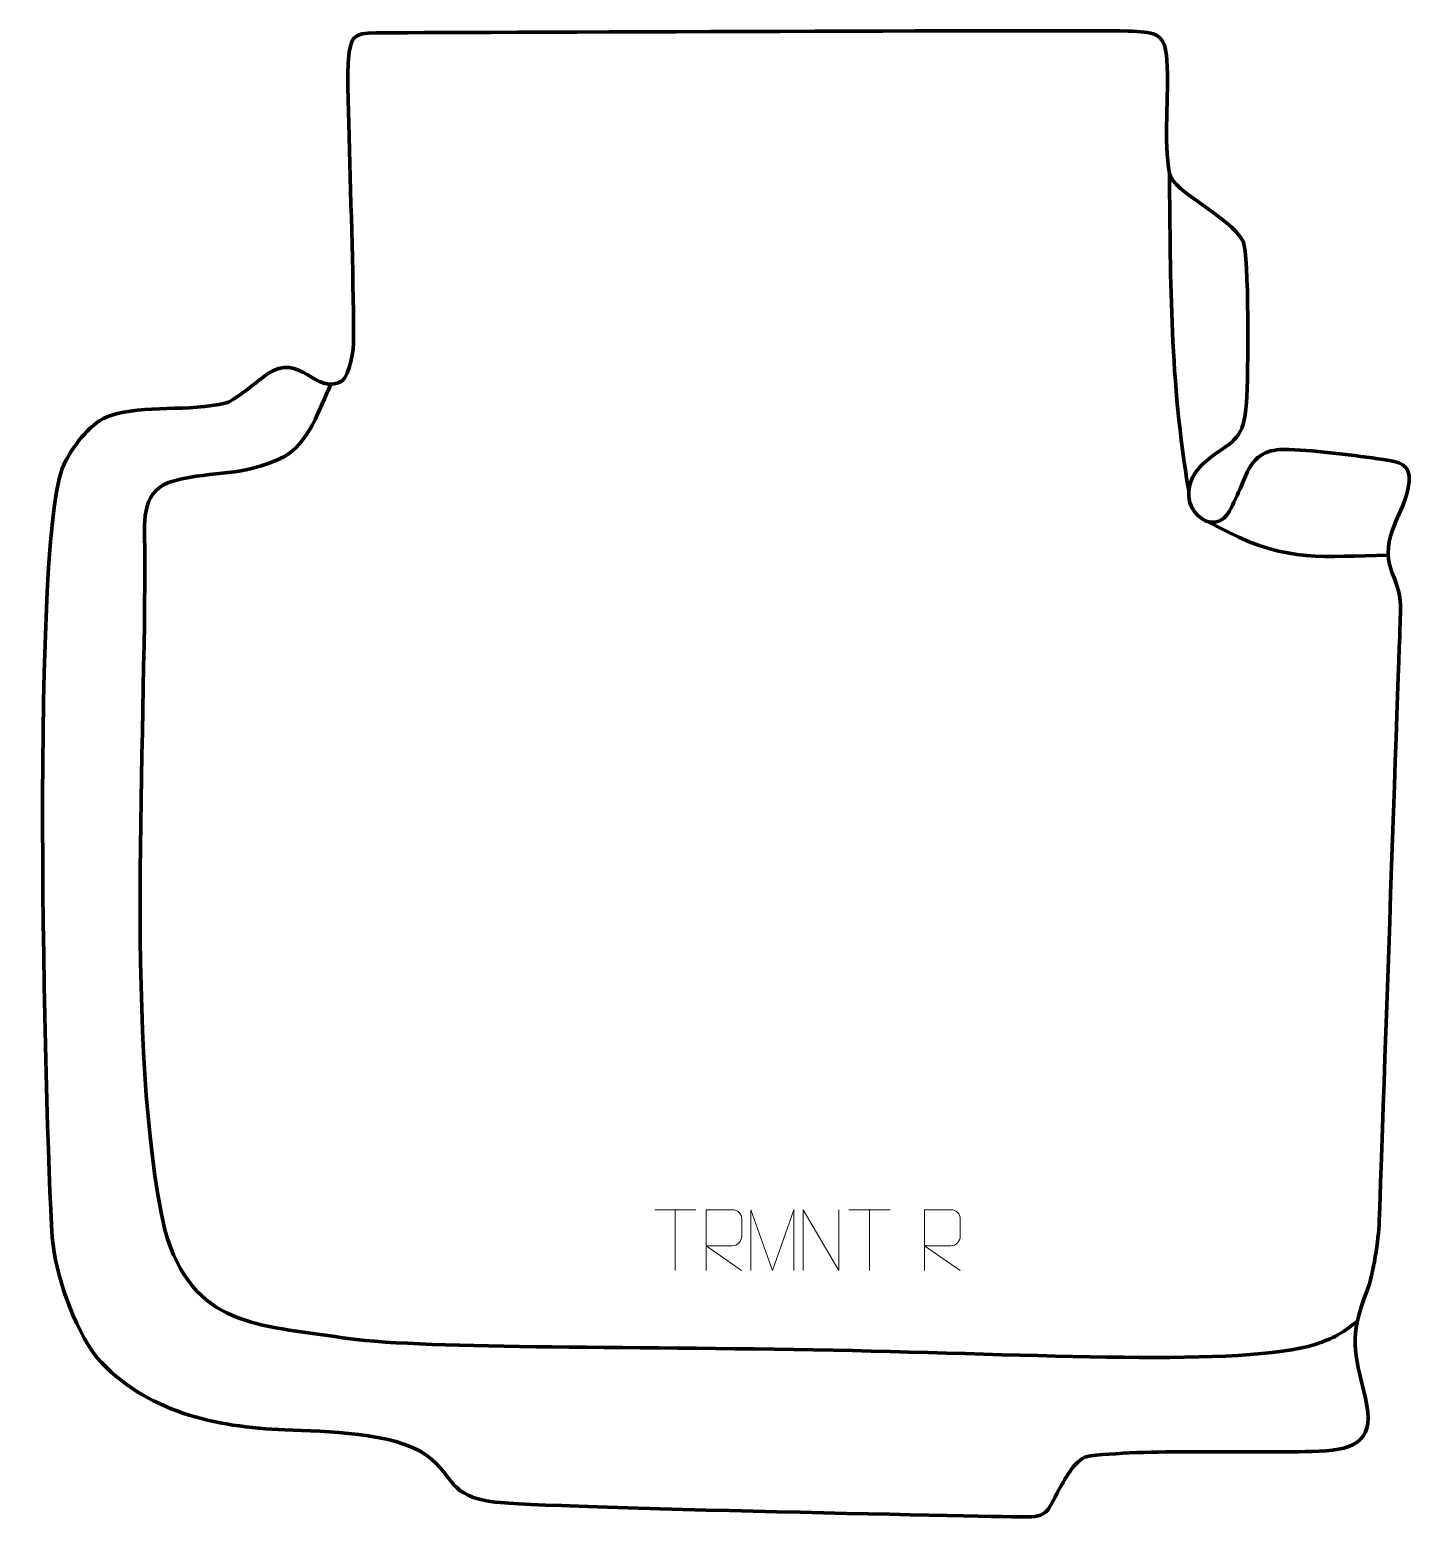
# Model space of a CAD drawing. Header units: millimetres. Extents: x 999 to 1568, y 96 to 709.
import ezdxf

# ---------------------------------------------------------------- set-up
doc = ezdxf.new("R2010")
doc.units = ezdxf.units.MM
doc.header["$MEASUREMENT"] = 0
doc.layers.add('layer 1', color=7, linetype='Continuous')
doc.layers.add('layer 2', color=7, linetype='Continuous')

msp = doc.modelspace()

# ---------------------------------------------------------------- linework, layer by layer
at = {"layer": 'layer 1', "color": 140, "lineweight": 158}
msp.add_open_spline([(1476.4597, 518.6066), (1468.7119, 564.5187), (1469.0134, 603.3516), (1468.5382, 649.2523)], degree=3, dxfattribs=at)
for points, knots in [([(1123.1327, 562.5074), (1118.6465, 552.7561), (1113.8463, 537.7989), (1103.7716, 532.6709), (1103.7716, 532.6709), (1085.8011, 523.9604), (1075.8463, 527.272), (1058.6928, 522.7555), (1058.6928, 522.7555), (1045.181, 519.1978), (1046.4176, 507.2814), (1046.5048, 496.0102), (1046.5048, 496.0102), (1047.1286, 415.338), (1038.1151, 288.8862), (1054.775, 214.1825), (1054.775, 214.1825), (1066.2971, 173.871), (1093.3652, 175.2731), (1127.1327, 169.9298), (1127.1327, 169.9298), (1158.4136, 164.98), (1242.6138, 166.3955), (1330.1702, 164.6497), (1330.1702, 164.6497), (1412.9392, 162.9993), (1499.2484, 157.7701), (1528.4838, 167.0754), (1528.4838, 167.0754), (1536.557, 169.645), (1539.162, 171.4932), (1545.6637, 176.367)], [0, 0, 0, 0, 0.11111111, 0.11111111, 0.11111111, 0.11111111, 0.22222222, 0.22222222, 0.22222222, 0.22222222, 0.33333333, 0.33333333, 0.33333333, 0.33333333, 0.44444444, 0.44444444, 0.44444444, 0.44444444, 0.55555556, 0.55555556, 0.55555556, 0.55555556, 0.66666667, 0.66666667, 0.66666667, 0.66666667, 0.77777778, 0.77777778, 0.77777778, 0.77777778, 1, 1, 1, 1]), ([(1558.642, 492.1083), (1531.8677, 491.6399), (1517.1943, 489.1895), (1492.5851, 501.6611), (1492.5851, 501.6611), (1489.6894, 503.1286), (1486.7981, 504.6045), (1483.9027, 506.0725)], [0, 0, 0, 0, 0.33333333, 0.33333333, 0.33333333, 0.33333333, 1, 1, 1, 1])]:
    msp.add_open_spline(points, degree=3, knots=knots, dxfattribs=at)
at = {"layer": 'layer 2', "color": 242, "lineweight": 158}
msp.add_open_spline([(1408.1862, 95.9746), (1418.9136, 95.8606), (1418.0563, 98.3926), (1423.0405, 107.2209), (1423.0405, 107.2209), (1425.661, 111.8625), (1429.9878, 120.4898), (1435.8431, 121.1362), (1435.8431, 121.1362), (1462.9103, 124.1251), (1501.5195, 122.1366), (1530.1229, 123.0393), (1530.1229, 123.0393), (1546.0122, 123.6475), (1553.2307, 128.0993), (1549.2571, 144.8722), (1549.2571, 144.8722), (1544.5048, 164.6106), (1542.3835, 169.4084), (1549.9482, 189.1866), (1549.9482, 189.1866), (1552.5538, 195.9992), (1554.6758, 210.3107), (1554.8997, 217.5944), (1554.8997, 217.5944), (1554.8997, 217.5944), (1563.5565, 464.5226), (1563.5622, 464.7139), (1563.5622, 464.7139), (1563.568, 464.9052), (1563.5735, 465.0964), (1563.5787, 465.2876), (1563.5787, 465.2876), (1563.8272, 474.745), (1563.6114, 476.3522), (1560.1342, 485.1587), (1560.1342, 485.1587), (1554.5957, 500.225), (1565.7981, 508.6283), (1567.2634, 522.3641), (1567.2634, 522.3641), (1567.7007, 530.0088), (1563.1449, 530.4216), (1556.6024, 531.4765), (1556.6024, 531.4765), (1544.9197, 533.3032), (1529.6836, 535.1236), (1517.7631, 535.6471), (1517.7631, 535.6471), (1510.7627, 535.9545), (1504.5984, 534.5855), (1500.7211, 526.6112), (1500.7211, 526.6112), (1498.4895, 522.0216), (1494.4779, 510.9274), (1491.3909, 507.7309), (1491.3909, 507.7309), (1491.3909, 507.7309), (1490.9774, 507.3029), (1490.9774, 507.3029), (1490.9774, 507.3029), (1481.9503, 500.0656), (1466.9015, 518.0886), (1484.7232, 531.8183), (1484.7232, 531.8183), (1495.7971, 540.0819), (1498.9899, 539.594), (1500.2293, 555.0319), (1500.2293, 555.0319), (1501.0945, 565.8067), (1501.306, 616.0762), (1498.954, 621.2768), (1498.954, 621.2768), (1492.9687, 632.0018), (1470.2002, 641.6068), (1468.5382, 649.2523), (1468.5382, 649.2523), (1466.0284, 662.477), (1468.3772, 681.6293), (1467.4598, 696.0105), (1467.4598, 696.0105), (1466.7659, 706.8866), (1463.0718, 707.3811), (1453.305, 707.9529), (1453.305, 707.9529), (1443.5381, 708.5246), (1141.7217, 707.2522), (1141.7217, 707.2522), (1141.7217, 707.2522), (1132.2844, 707.2153), (1131.2254, 705.3288), (1130.4285, 696.3068), (1130.4285, 696.3068), (1129.7483, 688.604), (1130.4082, 678.025), (1130.5839, 670.0508), (1130.5839, 670.0508), (1131.2429, 640.4646), (1132.3775, 610.7592), (1132.5594, 581.1799), (1132.5594, 581.1799), (1132.5861, 576.8477), (1131.1492, 566.5808), (1127.6854, 563.8195), (1127.6854, 563.8195), (1116.8253, 557.548), (1110.8163, 576.329), (1096.7248, 566.5446), (1096.7248, 566.5446), (1093.1971, 563.9083), (1083.5605, 555.9431), (1080.1016, 554.8298), (1080.1016, 554.8298), (1064.6217, 551.0332), (1046.261, 554.1554), (1032.501, 549.669), (1032.501, 549.669), (1024.2269, 546.9711), (1018.0858, 538.1089), (1013.8264, 530.8913), (1013.8264, 530.8913), (999.1609, 505.2093), (1005.3205, 261.3696), (1008.4008, 211.0828), (1008.4008, 211.0828), (1009.8843, 195.1005), (1017.0753, 174.5472), (1026.7319, 161.6885), (1026.7319, 161.6885), (1046.8453, 139.1395), (1075.5542, 133.0475), (1104.253, 131.8302), (1104.253, 131.8302), (1121.4219, 131.1021), (1148.2798, 131.1215), (1162.737, 121.3412), (1162.737, 121.3412), (1174.6717, 112.2898), (1171.0106, 104.612), (1190.7158, 102.127), (1190.7158, 102.127), (1210.4209, 99.642), (1408.1862, 95.9746), (1408.1862, 95.9746)], degree=3, knots=[0, 0, 0, 0, 0.02702703, 0.02702703, 0.02702703, 0.02702703, 0.05405405, 0.05405405, 0.05405405, 0.05405405, 0.08108108, 0.08108108, 0.08108108, 0.08108108, 0.10810811, 0.10810811, 0.10810811, 0.10810811, 0.13513514, 0.13513514, 0.13513514, 0.13513514, 0.16216216, 0.16216216, 0.16216216, 0.16216216, 0.18918919, 0.18918919, 0.18918919, 0.18918919, 0.21621622, 0.21621622, 0.21621622, 0.21621622, 0.24324324, 0.24324324, 0.24324324, 0.24324324, 0.27027027, 0.27027027, 0.27027027, 0.27027027, 0.2972973, 0.2972973, 0.2972973, 0.2972973, 0.32432432, 0.32432432, 0.32432432, 0.32432432, 0.35135135, 0.35135135, 0.35135135, 0.35135135, 0.37837838, 0.37837838, 0.37837838, 0.37837838, 0.40540541, 0.40540541, 0.40540541, 0.40540541, 0.43243243, 0.43243243, 0.43243243, 0.43243243, 0.45945946, 0.45945946, 0.45945946, 0.45945946, 0.48648649, 0.48648649, 0.48648649, 0.48648649, 0.51351351, 0.51351351, 0.51351351, 0.51351351, 0.54054054, 0.54054054, 0.54054054, 0.54054054, 0.56756757, 0.56756757, 0.56756757, 0.56756757, 0.59459459, 0.59459459, 0.59459459, 0.59459459, 0.62162162, 0.62162162, 0.62162162, 0.62162162, 0.64864865, 0.64864865, 0.64864865, 0.64864865, 0.67567568, 0.67567568, 0.67567568, 0.67567568, 0.7027027, 0.7027027, 0.7027027, 0.7027027, 0.72972973, 0.72972973, 0.72972973, 0.72972973, 0.75675676, 0.75675676, 0.75675676, 0.75675676, 0.78378378, 0.78378378, 0.78378378, 0.78378378, 0.81081081, 0.81081081, 0.81081081, 0.81081081, 0.83783784, 0.83783784, 0.83783784, 0.83783784, 0.86486486, 0.86486486, 0.86486486, 0.86486486, 0.89189189, 0.89189189, 0.89189189, 0.89189189, 0.91891892, 0.91891892, 0.91891892, 0.91891892, 0.94594595, 0.94594595, 0.94594595, 0.94594595, 1, 1, 1, 1], dxfattribs=at)
at = {"layer": 'layer 2', "color": 250, "lineweight": 9}
for points in [[(1256.5367, 222.4728), (1256.5367, 222.4728), (1273.5239, 222.4728), (1273.5239, 222.4728)], [(1265.0305, 197.5428), (1265.0305, 197.5428), (1265.0305, 222.4963), (1265.0305, 222.4963)], [(1336.5367, 222.4728), (1336.5367, 222.4728), (1353.5239, 222.4728), (1353.5239, 222.4728)], [(1345.0305, 197.5428), (1345.0305, 197.5428), (1345.0305, 222.4963), (1345.0305, 222.4963)]]:
    msp.add_open_spline(points, degree=3, dxfattribs=at)
for points, knots in [([(1277.6983, 197.5428), (1277.6983, 197.5428), (1277.6983, 222.4963), (1277.6983, 222.4963), (1277.6983, 222.4963), (1281.2931, 222.4963), (1284.8886, 222.4963), (1288.4838, 222.4963), (1288.4838, 222.4963), (1290.8091, 222.4586), (1292.3664, 220.9686), (1292.3623, 218.6022), (1292.3623, 218.6022), (1292.3619, 216.5667), (1292.3619, 213.5073), (1292.3623, 211.4713), (1292.3623, 211.4713), (1292.3558, 209.5958), (1290.5435, 207.654), (1288.534, 207.6349), (1288.534, 207.6349), (1288.534, 207.6349), (1277.6983, 207.6349), (1277.6983, 207.6349), (1277.6983, 207.6349), (1277.6983, 207.6349), (1292.353, 197.5428), (1292.353, 197.5428)], [0, 0, 0, 0, 0.125, 0.125, 0.125, 0.125, 0.25, 0.25, 0.25, 0.25, 0.375, 0.375, 0.375, 0.375, 0.5, 0.5, 0.5, 0.5, 0.625, 0.625, 0.625, 0.625, 0.75, 0.75, 0.75, 0.75, 1, 1, 1, 1]), ([(1296.1878, 197.5406), (1296.1878, 197.5406), (1296.1878, 222.4985), (1296.1878, 222.4985), (1296.1878, 222.4985), (1296.1878, 222.4985), (1305.1129, 197.5406), (1305.1129, 197.5406), (1305.1129, 197.5406), (1305.1129, 197.5406), (1313.8728, 222.498), (1313.8728, 222.498), (1313.8728, 222.498), (1313.8728, 222.498), (1313.8728, 197.5406), (1313.8728, 197.5406)], [0, 0, 0, 0, 0.2, 0.2, 0.2, 0.2, 0.4, 0.4, 0.4, 0.4, 0.6, 0.6, 0.6, 0.6, 1, 1, 1, 1]), ([(1317.7029, 197.5428), (1317.7029, 197.5428), (1317.7029, 222.4963), (1317.7029, 222.4963), (1317.7029, 222.4963), (1317.7029, 222.4963), (1332.3577, 197.5428), (1332.3577, 197.5428), (1332.3577, 197.5428), (1332.3577, 197.5428), (1332.3577, 222.4963), (1332.3577, 222.4963)], [0, 0, 0, 0, 0.25, 0.25, 0.25, 0.25, 0.5, 0.5, 0.5, 0.5, 1, 1, 1, 1]), ([(1367.6983, 197.5428), (1367.6983, 197.5428), (1367.6983, 222.4963), (1367.6983, 222.4963), (1367.6983, 222.4963), (1371.2931, 222.4963), (1374.8886, 222.4963), (1378.4838, 222.4963), (1378.4838, 222.4963), (1380.8091, 222.4586), (1382.3664, 220.9686), (1382.3623, 218.6022), (1382.3623, 218.6022), (1382.3619, 216.5667), (1382.3619, 213.5073), (1382.3623, 211.4713), (1382.3623, 211.4713), (1382.3558, 209.5958), (1380.5435, 207.654), (1378.534, 207.6349), (1378.534, 207.6349), (1378.534, 207.6349), (1367.6983, 207.6349), (1367.6983, 207.6349), (1367.6983, 207.6349), (1367.6983, 207.6349), (1382.353, 197.5428), (1382.353, 197.5428)], [0, 0, 0, 0, 0.125, 0.125, 0.125, 0.125, 0.25, 0.25, 0.25, 0.25, 0.375, 0.375, 0.375, 0.375, 0.5, 0.5, 0.5, 0.5, 0.625, 0.625, 0.625, 0.625, 0.75, 0.75, 0.75, 0.75, 1, 1, 1, 1])]:
    msp.add_open_spline(points, degree=3, knots=knots, dxfattribs=at)

doc.saveas('drawing.dxf')
